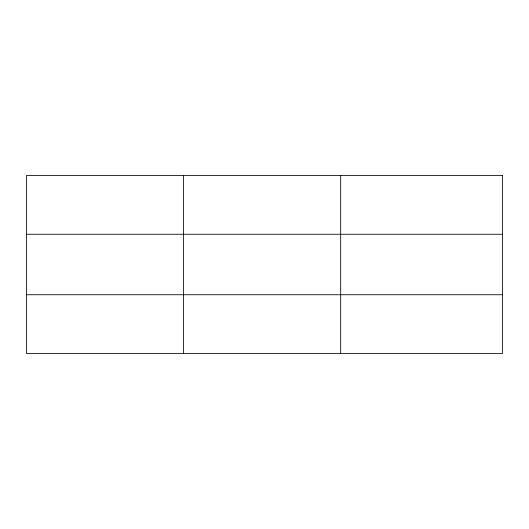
<?xml version="1.0" encoding="UTF-8"?>
<svg xmlns="http://www.w3.org/2000/svg" width="529" height="529" viewBox="0 0 529 529"><rect width="100%" height="100%" fill="white"/><g stroke="black" fill="none" stroke-linecap="round" stroke-linejoin="round"><path stroke-width="0.79" d="M183.563 353.438L183.563 175.562M340.676 353.438L340.676 175.562M26.45 234.261L502.55 234.261M26.45 294.739L502.55 294.739M502.55 175.562L502.55 353.438L26.45 353.438L26.45 175.562L502.55 175.562"/></g></svg>
